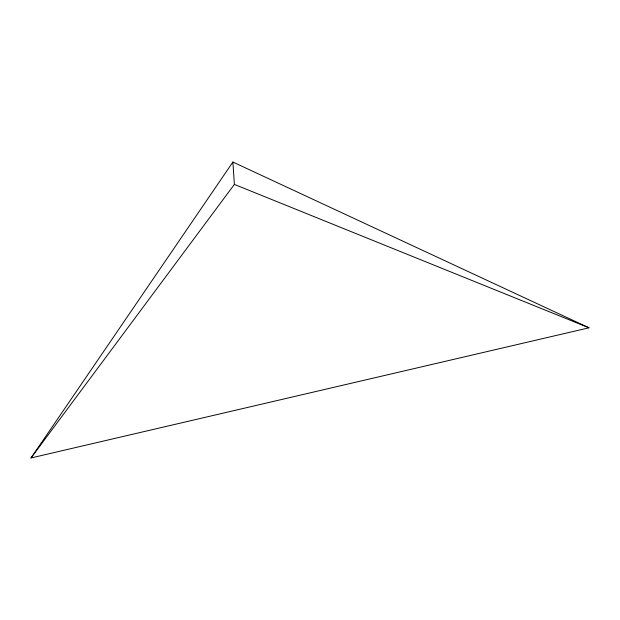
<?xml version="1.0" encoding="UTF-8"?>
<svg xmlns="http://www.w3.org/2000/svg" width="620" height="620" viewBox="0 0 620 620"><rect width="100%" height="100%" fill="white"/><g stroke="black" fill="none" stroke-linecap="round" stroke-linejoin="round"><path stroke-width="0.93" d="M31 457.963L232.895 162.037L589 327.802L31 457.963L234.376 184.404L232.895 162.037M234.376 184.404L589 327.802"/></g></svg>
